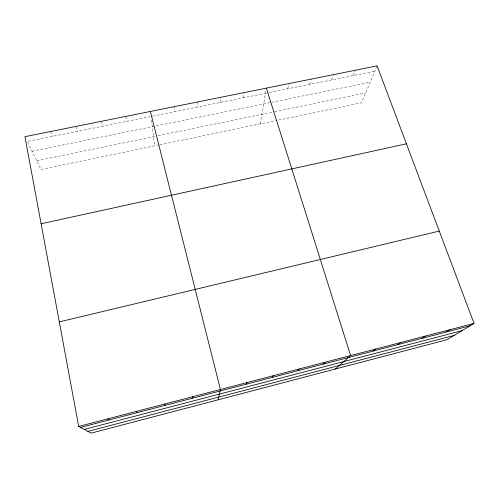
<?xml version="1.0" encoding="UTF-8"?>
<svg xmlns="http://www.w3.org/2000/svg" width="499" height="499" viewBox="0 0 499 499"><rect width="100%" height="100%" fill="white"/><g stroke="black" fill="none" stroke-linecap="round" stroke-linejoin="round"><path stroke-width="0.37" stroke-dasharray="2.5 1.87" d="M220.327 102.438L220.627 97.324M243.007 97.854L243.606 92.708M260.247 123.864L265.861 91.092M287.748 88.81L288.921 83.589M309.81 84.35L311.264 79.098M331.673 79.927L333.407 74.644M353.342 75.549L355.344 70.234M377.076 65.862L361.451 102.794L277.781 120.215M159.1 144.928L40.974 169.523L27.283 141.467L150.243 116.604M159.842 144.772L277.014 120.378M36.701 160.772L155.039 136.358M158.077 135.734L273.945 111.826M274.7 111.67L365.63 92.914M32.055 151.247L370.171 82.185M152.507 116.148L268.45 92.714M269.192 92.558L374.818 71.207M50.536 131.536L52.514 136.364M75.873 126.44L77.501 131.312M100.954 121.394L102.239 126.309M125.792 116.398L126.74 121.357M151.459 120.109L154.659 145.851M174.02 106.699L174.326 111.739M197.436 101.989L197.436 107.067"/><path stroke-width="0.75" d="M218.082 399.818L220.433 389.501L150.38 111.452M246.288 384.18L247.03 382.565M272.211 377.412L273.346 375.71M297.866 370.726L299.375 368.929M323.246 364.102L325.123 362.218M335.297 369.042L350.604 355.575L266.366 88.13M373.215 351.065L375.816 349.007M397.809 344.647L400.759 342.507M422.154 338.297L425.441 336.077M446.249 332.01L449.873 329.708M474.05 323.408L447.054 339.694L91.167 433.138L78.699 426.433L24.95 136.682L377.076 65.862L474.05 323.408L78.699 426.433M87.88 431.373L454.215 335.372M80.532 427.418L470.102 325.791M84.269 429.433L462.037 330.656M59.306 321.886L439.282 231.074M41.105 223.77L406.429 143.818M107.697 418.879L109.075 419.977M136.364 411.407L137.3 412.611M164.707 404.022L165.2 405.331M192.726 396.717L192.801 398.133"/></g></svg>
